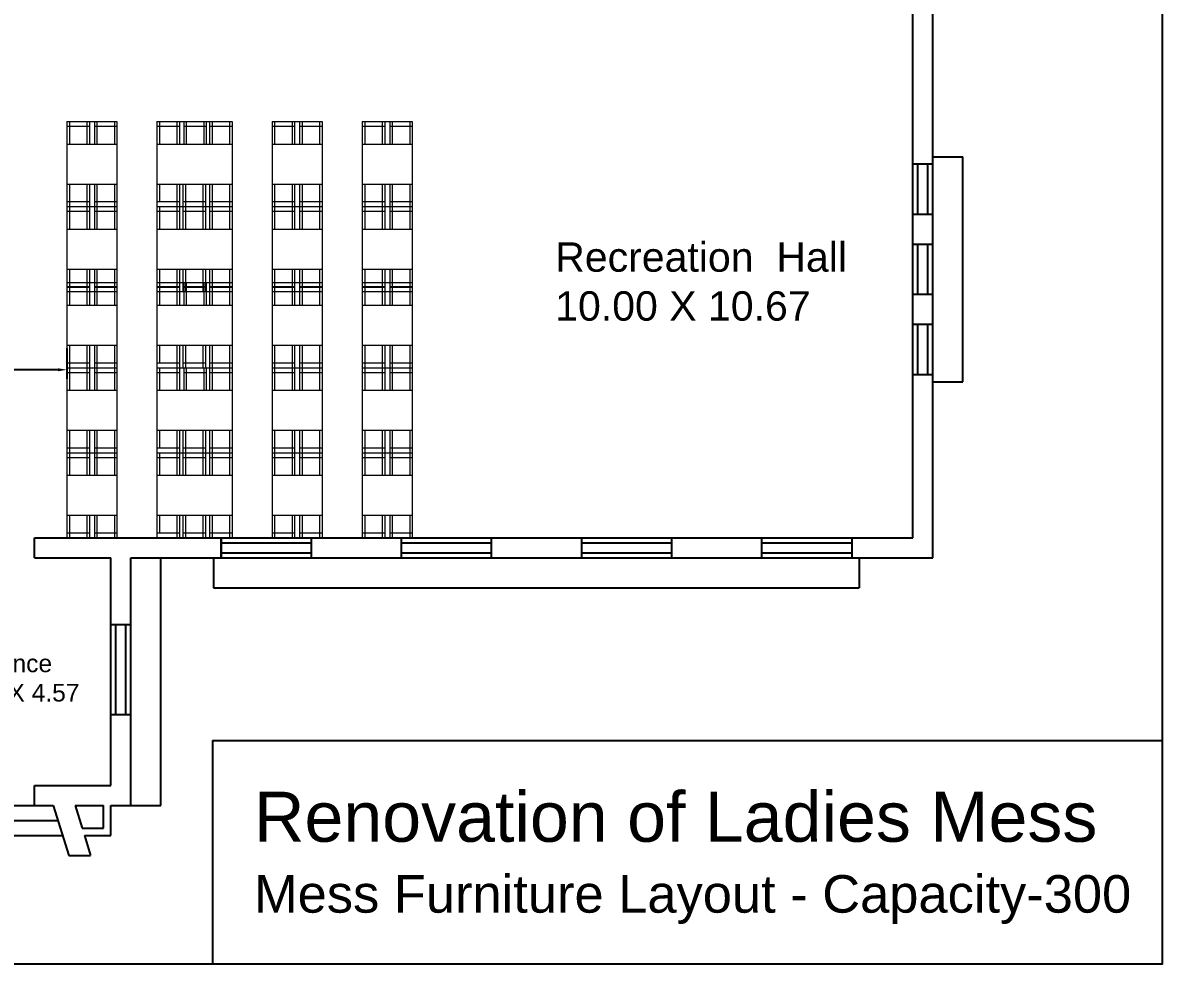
# Model space of a CAD drawing. Header units: inches. Extents: x 101 to 668, y -217 to 99.
# Drawn here: x 328.64 to 351.4, y 18.07 to 36.89 of the extents above; entities that cross this region are included whole.
import ezdxf

# ---------------------------------------------------------------- set-up
doc = ezdxf.new("R2010")
doc.units = ezdxf.units.IN
doc.header["$MEASUREMENT"] = 0
doc.layers.add('FUR', color=1, linetype='Continuous', lineweight=15)
doc.styles.get("Standard").update_dxf_attribs({"font": 'arial.ttf'})
doc.dimstyles.get("Standard").update_dxf_attribs({"dimtxt": 0.18, "dimasz": 0.18, "dimexe": 0.18, "dimexo": 0.0625, "dimgap": 0.09, "dimtad": 0, "dimtih": 1, "dimtoh": 1, "dimdec": 4, "dimzin": 0, "dimdsep": 46, "dimtxsty": 'Standard', "dimcen": 0.09, "dimadec": 0, "dimazin": 0, "dimtfac": 1, "dimtdec": 4, "dimtofl": 0, "dimtmove": 0, "dimatfit": 3, "dimfxl": 1, "dimtolj": 1, "dimtzin": 0, "dimarcsym": 0})

# ---------------------------------------------------------------- blocks, each defined once
blk = doc.blocks.new('*D120')
at = {"color": 0, "lineweight": -2}
for p, q in [((326.73, 30.38), (326.73, 29.771)), ((329.52, 30.38), (329.52, 29.771)), ((326.91, 29.951), (327.799, 29.951)), ((329.34, 29.951), (328.45, 29.951))]:
    blk.add_line(p, q, dxfattribs=at)
at = {"color": 0}
for points in [[(326.91, 29.981), (326.91, 29.921), (326.73, 29.951)], [(329.34, 29.981), (329.34, 29.921), (329.52, 29.951)]]:
    blk.add_solid(points, dxfattribs=at)
at = {"layer": 'Defpoints', "color": 0}
for p in [(326.73, 30.443), (329.52, 30.443), (329.52, 29.951)]:
    blk.add_point(p, dxfattribs=at)
at = {"color": 0, "insert": (328.125, 29.951), "char_height": 0.18, "attachment_point": 5}
blk.add_mtext('\\A1;2.79', dxfattribs=at)

msp = doc.modelspace()

# ---------------------------------------------------------------- linework, layer by layer
for p, q in [((346.81974, 26.19289), (346.81974, 41.21289)), ((346.41974, 26.59289), (346.41974, 37.26289)), ((346.81974, 34.2099), (347.41974, 34.2099)), ((347.41974, 29.7099), (347.41974, 34.2099)), ((346.81974, 34.0599), (346.41974, 34.0599)), ((346.51974, 33.0599), (346.51974, 34.0599)), ((346.71974, 33.0599), (346.71974, 34.0599)), ((346.41974, 33.0599), (346.81974, 33.0599)), ((346.41974, 32.4599), (346.81974, 32.4599)), ((346.51974, 31.4599), (346.51974, 32.4599)), ((346.71974, 31.4599), (346.71974, 32.4599)), ((346.41974, 31.4599), (346.81974, 31.4599)), ((346.41974, 30.8599), (346.81974, 30.8599)), ((346.51974, 29.8599), (346.51974, 30.8599)), ((346.71974, 29.8599), (346.71974, 30.8599)), ((346.41974, 29.8599), (346.81974, 29.8599)), ((346.81974, 29.7099), (347.41974, 29.7099)), ((328.87474, 26.59289), (346.41974, 26.59289)), ((328.87474, 26.19289), (328.87474, 26.59289)), ((332.59974, 26.19289), (332.59974, 26.59289)), ((332.59974, 26.59289), (332.59974, 26.19289)), ((332.59974, 26.49289), (334.39974, 26.49289)), ((334.39974, 26.59289), (334.39974, 26.19289)), ((336.19974, 26.59289), (336.19974, 26.19289)), ((336.19974, 26.59289), (336.19974, 26.19289)), ((336.19974, 26.49289), (337.99974, 26.49289)), ((337.99974, 26.59289), (337.99974, 26.19289)), ((339.79974, 26.59289), (339.79974, 26.19289)), ((339.79974, 26.59289), (339.79974, 26.19289)), ((339.79974, 26.49289), (341.59974, 26.49289)), ((341.59974, 26.59289), (341.59974, 26.19289)), ((343.39974, 26.59289), (343.39974, 26.19289)), ((343.39974, 26.59289), (343.39974, 26.19289)), ((343.39974, 26.49289), (345.19974, 26.49289)), ((345.19974, 26.59289), (345.19974, 26.19289)), ((328.87474, 26.19289), (330.39974, 26.19289)), ((330.39974, 21.64289), (330.39974, 26.19289)), ((330.79974, 26.19289), (346.81974, 26.19289)), ((330.79974, 21.24289), (330.79974, 26.19289)), ((331.39974, 21.24289), (331.39974, 26.19289)), ((332.44974, 26.19289), (332.44974, 25.59289)), ((332.59974, 26.29289), (334.39974, 26.29289)), ((336.19974, 26.29289), (337.99974, 26.29289)), ((339.79974, 26.29289), (341.59974, 26.29289)), ((343.39974, 26.29289), (345.19974, 26.29289)), ((345.34974, 26.19289), (345.34974, 25.59289)), ((332.44974, 25.59289), (345.34974, 25.59289)), ((330.39974, 24.86066), (330.79974, 24.86066)), ((330.49974, 23.06066), (330.49974, 24.86066)), ((330.69974, 23.06066), (330.69974, 24.86066)), ((330.39974, 23.06066), (330.79974, 23.06066)), ((332.43259, 22.53857), (351.40353, 22.53857)), ((332.43259, 22.53857), (332.43259, 18.07046)), ((328.87474, 21.64289), (330.39974, 21.64289)), ((328.87474, 21.24289), (328.87474, 21.64289)), ((327.00045, 21.24289), (328.87474, 21.24289)), ((328.87474, 21.24289), (329.24902, 21.24289)), ((329.24902, 21.24289), (329.55974, 20.24289)), ((329.68402, 21.24289), (330.24974, 21.24289)), ((329.68402, 21.24289), (330.24974, 21.24289)), ((329.68402, 21.24289), (329.82384, 20.79289)), ((330.24974, 20.79289), (330.24974, 21.24289)), ((330.39974, 21.24289), (331.39974, 21.24289)), ((330.39974, 20.64289), (330.39974, 21.24289)), ((326.90724, 20.94289), (329.34224, 20.94289)), ((329.82384, 20.79289), (330.24974, 20.79289)), ((326.81402, 20.64289), (329.43545, 20.64289)), ((329.87045, 20.64289), (330.39974, 20.64289)), ((329.87045, 20.64289), (329.99474, 20.24289)), ((329.55974, 20.24289), (329.99474, 20.24289))]:
    msp.add_line(p, q)
msp.add_lwpolyline([(303.899, 55.74374), (351.40353, 55.74374), (351.40353, 18.07046), (303.899, 18.07046)], close=True)
at = {"layer": 'FUR', "lineweight": 20}
for p, q in [((329.51974, 34.91289), (329.51974, 33.21289)), ((329.51974, 34.91289), (329.96974, 34.91289)), ((329.51974, 34.91289), (330.51974, 34.91289)), ((329.51974, 34.91289), (329.51974, 33.21289)), ((329.51974, 34.91289), (329.96974, 34.91289)), ((329.51974, 34.91289), (330.51974, 34.91289)), ((329.56974, 34.91289), (329.56974, 34.46289)), ((329.56974, 34.91289), (329.56974, 34.46289)), ((329.91974, 34.91289), (329.91974, 34.46289)), ((329.91974, 34.91289), (329.91974, 34.46289)), ((329.96974, 34.91289), (329.96974, 34.46289)), ((329.96974, 34.91289), (329.96974, 34.46289)), ((330.06974, 34.91289), (330.51974, 34.91289)), ((330.06974, 34.91289), (330.06974, 34.46289)), ((330.06974, 34.91289), (330.51974, 34.91289)), ((330.06974, 34.91289), (330.06974, 34.46289)), ((330.11974, 34.91289), (330.11974, 34.46289)), ((330.11974, 34.91289), (330.11974, 34.46289)), ((330.46974, 34.91289), (330.46974, 34.46289)), ((330.46974, 34.91289), (330.46974, 34.46289)), ((330.51974, 34.91289), (330.51974, 34.46289)), ((330.51974, 34.91289), (330.51974, 33.66289)), ((330.51974, 34.91289), (330.51974, 34.46289)), ((330.51974, 34.91289), (330.51974, 33.66289)), ((331.31974, 34.91289), (331.31974, 33.66289)), ((331.31974, 34.91289), (331.31974, 34.46289)), ((331.31974, 34.91289), (331.76974, 34.91289)), ((331.31974, 34.91289), (332.81974, 34.91289)), ((331.36974, 34.91289), (331.36974, 34.46289)), ((331.71974, 34.91289), (331.71974, 34.46289)), ((331.76974, 34.91289), (331.76974, 34.46289)), ((331.85439, 34.91289), (331.85439, 34.46289)), ((331.90439, 34.91289), (331.90439, 34.46289)), ((331.96974, 34.91289), (332.41974, 34.91289)), ((332.25439, 34.91289), (332.25439, 34.46289)), ((332.30439, 34.91289), (332.30439, 34.46289)), ((332.36974, 34.91289), (332.36974, 34.46289)), ((332.41974, 34.91289), (332.41974, 34.46289)), ((332.76974, 34.91289), (332.76974, 34.46289)), ((332.81974, 34.91289), (332.81974, 33.21289)), ((332.81974, 34.91289), (332.81974, 34.46289)), ((333.61974, 34.91289), (333.61974, 33.21289)), ((333.61974, 34.91289), (334.06974, 34.91289)), ((333.61974, 34.91289), (334.61974, 34.91289)), ((333.61974, 34.91289), (333.61974, 33.21289)), ((333.61974, 34.91289), (334.06974, 34.91289)), ((333.61974, 34.91289), (334.61974, 34.91289)), ((333.66974, 34.91289), (333.66974, 34.46289)), ((333.66974, 34.91289), (333.66974, 34.46289)), ((334.01974, 34.91289), (334.01974, 34.46289)), ((334.01974, 34.91289), (334.01974, 34.46289)), ((334.06974, 34.91289), (334.06974, 34.46289)), ((334.06974, 34.91289), (334.06974, 34.46289)), ((334.16974, 34.91289), (334.61974, 34.91289)), ((334.16974, 34.91289), (334.16974, 34.46289)), ((334.16974, 34.91289), (334.61974, 34.91289)), ((334.16974, 34.91289), (334.16974, 34.46289)), ((334.21974, 34.91289), (334.21974, 34.46289)), ((334.21974, 34.91289), (334.21974, 34.46289)), ((334.56974, 34.91289), (334.56974, 34.46289)), ((334.56974, 34.91289), (334.56974, 34.46289)), ((334.61974, 34.91289), (334.61974, 34.46289)), ((334.61974, 34.91289), (334.61974, 33.66289)), ((334.61974, 34.91289), (334.61974, 34.46289)), ((334.61974, 34.91289), (334.61974, 33.66289)), ((335.41974, 34.91289), (335.41974, 33.21289)), ((335.41974, 34.91289), (335.86974, 34.91289)), ((335.41974, 34.91289), (336.41974, 34.91289)), ((335.41974, 34.91289), (335.41974, 33.21289)), ((335.41974, 34.91289), (335.86974, 34.91289)), ((335.41974, 34.91289), (336.41974, 34.91289)), ((335.46974, 34.91289), (335.46974, 34.46289)), ((335.46974, 34.91289), (335.46974, 34.46289)), ((335.81974, 34.91289), (335.81974, 34.46289)), ((335.81974, 34.91289), (335.81974, 34.46289)), ((335.86974, 34.91289), (335.86974, 34.46289)), ((335.86974, 34.91289), (335.86974, 34.46289)), ((335.96974, 34.91289), (336.41974, 34.91289)), ((335.96974, 34.91289), (335.96974, 34.46289)), ((335.96974, 34.91289), (336.41974, 34.91289)), ((335.96974, 34.91289), (335.96974, 34.46289)), ((336.01974, 34.91289), (336.01974, 34.46289)), ((336.01974, 34.91289), (336.01974, 34.46289)), ((336.36974, 34.91289), (336.36974, 34.46289)), ((336.36974, 34.91289), (336.36974, 34.46289)), ((336.41974, 34.91289), (336.41974, 34.46289)), ((336.41974, 34.91289), (336.41974, 33.66289)), ((336.41974, 34.91289), (336.41974, 34.46289)), ((336.41974, 34.91289), (336.41974, 33.66289)), ((346.41974, 34.91289), (346.41974, 34.46289)), ((346.41974, 34.91289), (346.41974, 33.66289)), ((346.41974, 34.91289), (346.41974, 34.46289)), ((346.41974, 34.91289), (346.41974, 33.66289)), ((329.96974, 34.81289), (329.51974, 34.81289)), ((329.96974, 34.81289), (329.51974, 34.81289)), ((330.51974, 34.81289), (330.06974, 34.81289)), ((330.51974, 34.81289), (330.06974, 34.81289)), ((330.06974, 34.66289), (330.06974, 34.46289)), ((330.06974, 34.66289), (330.06974, 34.46289)), ((331.76974, 34.81289), (331.31974, 34.81289)), ((331.31974, 34.66289), (331.31974, 34.46289)), ((332.30439, 34.81289), (331.85439, 34.81289)), ((331.85439, 34.66289), (331.85439, 34.46289)), ((332.81974, 34.81289), (332.36974, 34.81289)), ((334.06974, 34.81289), (333.61974, 34.81289)), ((334.06974, 34.81289), (333.61974, 34.81289)), ((334.61974, 34.81289), (334.16974, 34.81289)), ((334.61974, 34.81289), (334.16974, 34.81289)), ((334.16974, 34.66289), (334.16974, 34.46289)), ((334.16974, 34.66289), (334.16974, 34.46289)), ((335.86974, 34.81289), (335.41974, 34.81289)), ((335.86974, 34.81289), (335.41974, 34.81289)), ((336.41974, 34.81289), (335.96974, 34.81289)), ((336.41974, 34.81289), (335.96974, 34.81289)), ((335.96974, 34.66289), (335.96974, 34.46289)), ((335.96974, 34.66289), (335.96974, 34.46289)), ((329.51974, 34.46289), (330.06974, 34.46289)), ((329.51974, 34.46289), (330.06974, 34.46289)), ((330.06974, 34.46289), (330.51974, 34.46289)), ((330.06974, 34.46289), (330.51974, 34.46289)), ((331.31974, 34.46289), (331.85439, 34.46289)), ((331.31974, 34.46289), (331.31974, 33.66289)), ((331.85439, 34.46289), (332.36974, 34.46289)), ((332.36974, 34.46289), (332.81974, 34.46289)), ((333.61974, 34.46289), (334.16974, 34.46289)), ((333.61974, 34.46289), (334.16974, 34.46289)), ((334.16974, 34.46289), (334.61974, 34.46289)), ((334.16974, 34.46289), (334.61974, 34.46289)), ((335.41974, 34.46289), (335.96974, 34.46289)), ((335.41974, 34.46289), (335.96974, 34.46289)), ((335.96974, 34.46289), (336.41974, 34.46289)), ((335.96974, 34.46289), (336.41974, 34.46289)), ((329.51974, 33.66289), (330.06974, 33.66289)), ((329.51974, 33.66289), (330.06974, 33.66289)), ((329.56974, 33.66289), (329.56974, 33.21289)), ((329.56974, 33.66289), (329.56974, 33.21289)), ((329.91974, 33.66289), (329.91974, 33.21289)), ((329.91974, 33.66289), (329.91974, 33.21289)), ((329.96974, 33.66289), (329.96974, 33.21289)), ((329.96974, 33.66289), (329.96974, 33.21289)), ((330.06974, 33.66289), (330.51974, 33.66289)), ((330.06974, 33.66289), (330.06974, 33.21289)), ((330.06974, 33.66289), (330.51974, 33.66289)), ((330.06974, 33.66289), (330.06974, 33.21289)), ((330.11974, 33.66289), (330.11974, 33.21289)), ((330.11974, 33.66289), (330.11974, 33.21289)), ((330.46974, 33.66289), (330.46974, 33.21289)), ((330.46974, 33.66289), (330.46974, 33.21289)), ((330.51974, 33.66289), (330.51974, 33.21289)), ((330.51974, 33.66289), (330.51974, 33.21289)), ((330.51974, 33.66289), (330.51974, 33.21289)), ((330.51974, 33.66289), (330.51974, 33.21289)), ((331.31974, 33.66289), (331.31974, 33.21289)), ((331.31974, 33.66289), (331.83895, 33.66289)), ((331.31974, 33.66289), (331.31974, 33.21289)), ((331.36974, 33.66289), (331.36974, 33.31289)), ((331.71974, 33.66289), (331.71974, 33.21289)), ((331.76974, 33.66289), (331.76974, 33.21289)), ((331.83895, 33.66289), (332.36974, 33.66289)), ((331.83895, 33.66289), (331.83895, 33.21289)), ((331.88895, 33.66289), (331.88895, 33.21289)), ((332.23895, 33.66289), (332.23895, 33.21289)), ((332.28895, 33.66289), (332.28895, 33.21289)), ((332.36974, 33.66289), (332.81974, 33.66289)), ((332.36974, 33.66289), (332.36974, 33.21289)), ((332.41974, 33.66289), (332.41974, 33.21289)), ((332.76974, 33.66289), (332.76974, 33.21289)), ((332.81974, 33.66289), (332.81974, 33.21289)), ((333.61974, 33.66289), (334.16974, 33.66289)), ((333.61974, 33.66289), (334.16974, 33.66289)), ((333.66974, 33.66289), (333.66974, 33.21289)), ((333.66974, 33.66289), (333.66974, 33.21289)), ((334.01974, 33.66289), (334.01974, 33.21289)), ((334.01974, 33.66289), (334.01974, 33.21289)), ((334.06974, 33.66289), (334.06974, 33.21289)), ((334.06974, 33.66289), (334.06974, 33.21289)), ((334.16974, 33.66289), (334.61974, 33.66289)), ((334.16974, 33.66289), (334.16974, 33.21289)), ((334.16974, 33.66289), (334.61974, 33.66289)), ((334.16974, 33.66289), (334.16974, 33.21289)), ((334.21974, 33.66289), (334.21974, 33.21289)), ((334.21974, 33.66289), (334.21974, 33.21289)), ((334.56974, 33.66289), (334.56974, 33.21289)), ((334.56974, 33.66289), (334.56974, 33.21289)), ((334.61974, 33.66289), (334.61974, 33.21289)), ((334.61974, 33.66289), (334.61974, 33.21289)), ((334.61974, 33.66289), (334.61974, 33.21289)), ((334.61974, 33.66289), (334.61974, 33.21289)), ((335.41974, 33.66289), (335.96974, 33.66289)), ((335.41974, 33.66289), (335.96974, 33.66289)), ((335.46974, 33.66289), (335.46974, 33.21289)), ((335.46974, 33.66289), (335.46974, 33.21289)), ((335.81974, 33.66289), (335.81974, 33.21289)), ((335.81974, 33.66289), (335.81974, 33.21289)), ((335.86974, 33.66289), (335.86974, 33.21289)), ((335.86974, 33.66289), (335.86974, 33.21289)), ((335.96974, 33.66289), (336.41974, 33.66289)), ((335.96974, 33.66289), (335.96974, 33.21289)), ((335.96974, 33.66289), (336.41974, 33.66289)), ((335.96974, 33.66289), (335.96974, 33.21289)), ((336.01974, 33.66289), (336.01974, 33.21289)), ((336.01974, 33.66289), (336.01974, 33.21289)), ((336.36974, 33.66289), (336.36974, 33.21289)), ((336.36974, 33.66289), (336.36974, 33.21289)), ((336.41974, 33.66289), (336.41974, 33.21289)), ((336.41974, 33.66289), (336.41974, 33.21289)), ((336.41974, 33.66289), (336.41974, 33.21289)), ((336.41974, 33.66289), (336.41974, 33.21289)), ((346.41974, 33.66289), (346.41974, 33.21289)), ((346.41974, 33.66289), (346.41974, 33.21289)), ((346.41974, 33.66289), (346.41974, 33.21289)), ((346.41974, 33.66289), (346.41974, 33.21289)), ((329.51974, 33.31289), (329.96974, 33.31289)), ((329.51974, 33.31289), (329.96974, 33.31289)), ((330.06974, 33.31289), (330.51974, 33.31289)), ((330.06974, 33.31289), (330.51974, 33.31289)), ((331.31974, 33.31289), (331.76974, 33.31289)), ((331.83895, 33.31289), (332.28895, 33.31289)), ((332.36974, 33.31289), (332.81974, 33.31289)), ((333.61974, 33.31289), (334.06974, 33.31289)), ((333.61974, 33.31289), (334.06974, 33.31289)), ((334.16974, 33.31289), (334.61974, 33.31289)), ((334.16974, 33.31289), (334.61974, 33.31289)), ((335.41974, 33.31289), (335.86974, 33.31289)), ((335.41974, 33.31289), (335.86974, 33.31289)), ((335.96974, 33.31289), (336.41974, 33.31289)), ((335.96974, 33.31289), (336.41974, 33.31289)), ((329.51974, 33.21289), (329.96974, 33.21289)), ((329.51974, 33.21289), (330.51974, 33.21289)), ((329.51974, 33.21289), (329.96974, 33.21289)), ((329.51974, 33.21289), (330.51974, 33.21289)), ((329.51974, 33.21289), (329.51974, 31.51289)), ((329.51974, 33.21289), (329.51974, 31.51289)), ((329.51974, 33.21289), (329.96974, 33.21289)), ((329.51974, 33.21289), (330.51974, 33.21289)), ((329.96974, 33.11289), (329.51974, 33.11289)), ((329.56974, 33.21289), (329.56974, 32.76289)), ((329.91974, 33.21289), (329.91974, 32.76289)), ((329.96974, 33.21289), (329.96974, 32.76289)), ((330.06974, 33.21289), (330.51974, 33.21289)), ((330.06974, 33.21289), (330.06974, 32.76289)), ((330.51974, 33.11289), (330.06974, 33.11289)), ((330.11974, 33.21289), (330.11974, 32.76289)), ((330.16974, 33.21289), (330.51974, 33.21289)), ((330.16974, 33.21289), (330.51974, 33.21289)), ((330.46974, 33.21289), (330.46974, 32.76289)), ((330.51974, 33.21289), (330.51974, 32.76289)), ((330.51974, 33.21289), (330.51974, 31.96289)), ((331.31974, 33.21289), (331.76974, 33.21289)), ((331.31974, 33.21289), (332.81974, 33.21289)), ((331.31974, 33.21289), (331.31974, 31.96289)), ((331.31974, 33.21289), (331.31974, 32.76289)), ((331.76974, 33.11289), (331.31974, 33.11289)), ((331.36974, 33.21289), (331.36974, 32.76289)), ((331.71974, 33.21289), (331.71974, 32.76289)), ((331.76974, 33.21289), (331.76974, 32.76289)), ((331.83895, 33.21289), (331.83895, 32.76289)), ((332.28895, 33.11289), (331.83895, 33.11289)), ((331.88895, 33.21289), (331.88895, 32.76289)), ((331.96974, 33.21289), (332.41974, 33.21289)), ((332.23895, 33.21289), (332.23895, 32.76289)), ((332.28895, 33.21289), (332.28895, 32.76289)), ((332.36974, 33.21289), (332.36974, 32.76289)), ((332.81974, 33.11289), (332.36974, 33.11289)), ((332.41974, 33.21289), (332.41974, 32.76289)), ((332.76974, 33.21289), (332.76974, 32.76289)), ((332.81974, 33.21289), (332.81974, 31.51289)), ((332.81974, 33.21289), (332.81974, 32.76289)), ((333.61974, 33.21289), (334.06974, 33.21289)), ((333.61974, 33.21289), (334.61974, 33.21289)), ((333.61974, 33.21289), (334.06974, 33.21289)), ((333.61974, 33.21289), (334.61974, 33.21289)), ((333.61974, 33.21289), (333.61974, 31.51289)), ((333.61974, 33.21289), (333.61974, 31.51289)), ((333.61974, 33.21289), (334.06974, 33.21289)), ((333.61974, 33.21289), (334.61974, 33.21289)), ((334.06974, 33.11289), (333.61974, 33.11289)), ((333.66974, 33.21289), (333.66974, 32.76289)), ((334.01974, 33.21289), (334.01974, 32.76289)), ((334.06974, 33.21289), (334.06974, 32.76289)), ((334.16974, 33.21289), (334.61974, 33.21289)), ((334.16974, 33.21289), (334.16974, 32.76289)), ((334.61974, 33.11289), (334.16974, 33.11289)), ((334.21974, 33.21289), (334.21974, 32.76289)), ((334.26974, 33.21289), (334.61974, 33.21289)), ((334.26974, 33.21289), (334.61974, 33.21289)), ((334.56974, 33.21289), (334.56974, 32.76289)), ((334.61974, 33.21289), (334.61974, 32.76289)), ((334.61974, 33.21289), (334.61974, 31.96289)), ((335.41974, 33.21289), (335.86974, 33.21289)), ((335.41974, 33.21289), (336.41974, 33.21289)), ((335.41974, 33.21289), (335.86974, 33.21289)), ((335.41974, 33.21289), (336.41974, 33.21289)), ((335.41974, 33.21289), (335.41974, 31.51289)), ((335.41974, 33.21289), (335.41974, 31.51289)), ((335.41974, 33.21289), (335.86974, 33.21289)), ((335.41974, 33.21289), (336.41974, 33.21289)), ((335.86974, 33.11289), (335.41974, 33.11289)), ((335.46974, 33.21289), (335.46974, 32.76289)), ((335.81974, 33.21289), (335.81974, 32.76289)), ((335.86974, 33.21289), (335.86974, 32.76289)), ((335.96974, 33.21289), (336.41974, 33.21289)), ((335.96974, 33.21289), (335.96974, 32.76289)), ((336.41974, 33.11289), (335.96974, 33.11289)), ((336.01974, 33.21289), (336.01974, 32.76289)), ((336.06974, 33.21289), (336.41974, 33.21289)), ((336.06974, 33.21289), (336.41974, 33.21289)), ((336.36974, 33.21289), (336.36974, 32.76289)), ((336.41974, 33.21289), (336.41974, 32.76289)), ((336.41974, 33.21289), (336.41974, 31.96289)), ((346.41974, 33.21289), (346.41974, 32.76289)), ((346.41974, 33.21289), (346.41974, 31.96289)), ((330.06974, 32.96289), (330.06974, 32.76289)), ((331.31974, 32.96289), (331.31974, 32.76289)), ((334.16974, 32.96289), (334.16974, 32.76289)), ((335.96974, 32.96289), (335.96974, 32.76289)), ((329.51974, 32.76289), (330.06974, 32.76289)), ((330.06974, 32.76289), (330.51974, 32.76289)), ((331.31974, 32.76289), (331.85439, 32.76289)), ((331.31974, 32.76289), (331.31974, 31.96289)), ((331.85439, 32.76289), (332.36974, 32.76289)), ((332.36974, 32.76289), (332.81974, 32.76289)), ((333.61974, 32.76289), (334.16974, 32.76289)), ((334.16974, 32.76289), (334.61974, 32.76289)), ((335.41974, 32.76289), (335.96974, 32.76289)), ((335.96974, 32.76289), (336.41974, 32.76289)), ((329.51974, 31.96289), (330.06974, 31.96289)), ((329.56974, 31.96289), (329.56974, 31.51289)), ((329.91974, 31.96289), (329.91974, 31.51289)), ((329.96974, 31.96289), (329.96974, 31.51289)), ((330.06974, 31.96289), (330.51974, 31.96289)), ((330.06974, 31.96289), (330.06974, 31.51289)), ((330.11974, 31.96289), (330.11974, 31.51289)), ((330.46974, 31.96289), (330.46974, 31.51289)), ((330.51974, 31.96289), (330.51974, 31.51289)), ((330.51974, 31.96289), (330.51974, 31.51289)), ((331.31974, 31.96289), (331.83895, 31.96289)), ((331.31974, 31.96289), (331.31974, 31.51289)), ((331.36974, 31.96289), (331.36974, 31.61289)), ((331.71974, 31.96289), (331.71974, 31.51289)), ((331.76974, 31.96289), (331.76974, 31.51289)), ((331.83895, 31.96289), (332.36974, 31.96289)), ((331.83895, 31.96289), (331.83895, 31.51289)), ((331.88895, 31.96289), (331.88895, 31.51289)), ((332.23895, 31.96289), (332.23895, 31.51289)), ((332.28895, 31.96289), (332.28895, 31.51289)), ((332.36974, 31.96289), (332.81974, 31.96289)), ((332.36974, 31.96289), (332.36974, 31.51289)), ((332.41974, 31.96289), (332.41974, 31.51289)), ((332.76974, 31.96289), (332.76974, 31.51289)), ((332.81974, 31.96289), (332.81974, 31.51289)), ((333.61974, 31.96289), (334.16974, 31.96289)), ((333.66974, 31.96289), (333.66974, 31.51289)), ((334.01974, 31.96289), (334.01974, 31.51289)), ((334.06974, 31.96289), (334.06974, 31.51289)), ((334.16974, 31.96289), (334.61974, 31.96289)), ((334.16974, 31.96289), (334.16974, 31.51289)), ((334.21974, 31.96289), (334.21974, 31.51289)), ((334.56974, 31.96289), (334.56974, 31.51289)), ((334.61974, 31.96289), (334.61974, 31.51289)), ((334.61974, 31.96289), (334.61974, 31.51289)), ((335.41974, 31.96289), (335.96974, 31.96289)), ((335.46974, 31.96289), (335.46974, 31.51289)), ((335.81974, 31.96289), (335.81974, 31.51289)), ((335.86974, 31.96289), (335.86974, 31.51289)), ((335.96974, 31.96289), (336.41974, 31.96289)), ((335.96974, 31.96289), (335.96974, 31.51289)), ((336.01974, 31.96289), (336.01974, 31.51289)), ((336.36974, 31.96289), (336.36974, 31.51289)), ((336.41974, 31.96289), (336.41974, 31.51289)), ((336.41974, 31.96289), (336.41974, 31.51289)), ((346.41974, 31.96289), (346.41974, 31.51289)), ((346.41974, 31.96289), (346.41974, 31.51289)), ((329.51974, 31.69289), (329.51974, 29.99289)), ((329.51974, 31.69289), (329.96974, 31.69289)), ((329.51974, 31.69289), (330.51974, 31.69289)), ((329.51974, 31.69289), (329.51974, 29.99289)), ((329.51974, 31.69289), (329.96974, 31.69289)), ((329.51974, 31.69289), (330.51974, 31.69289)), ((329.56974, 31.69289), (329.56974, 31.24289)), ((329.56974, 31.69289), (329.56974, 31.24289)), ((329.91974, 31.69289), (329.91974, 31.24289)), ((329.91974, 31.69289), (329.91974, 31.24289)), ((329.96974, 31.69289), (329.96974, 31.24289)), ((329.96974, 31.69289), (329.96974, 31.24289)), ((330.06974, 31.69289), (330.51974, 31.69289)), ((330.06974, 31.69289), (330.06974, 31.24289)), ((330.06974, 31.69289), (330.51974, 31.69289)), ((330.06974, 31.69289), (330.06974, 31.24289)), ((330.11974, 31.69289), (330.11974, 31.24289)), ((330.11974, 31.69289), (330.11974, 31.24289)), ((330.46974, 31.69289), (330.46974, 31.24289)), ((330.46974, 31.69289), (330.46974, 31.24289)), ((330.51974, 31.69289), (330.51974, 31.24289)), ((330.51974, 31.69289), (330.51974, 30.44289)), ((330.51974, 31.69289), (330.51974, 31.24289)), ((330.51974, 31.69289), (330.51974, 30.44289)), ((331.31974, 31.69289), (331.31974, 30.44289)), ((331.31974, 31.69289), (331.31974, 31.24289)), ((331.31974, 31.69289), (331.76974, 31.69289)), ((331.31974, 31.69289), (332.81974, 31.69289)), ((331.36974, 31.69289), (331.36974, 31.24289)), ((331.71974, 31.69289), (331.71974, 31.24289)), ((331.76974, 31.69289), (331.76974, 31.24289)), ((331.85439, 31.69289), (331.85439, 31.24289)), ((331.90439, 31.69289), (331.90439, 31.24289)), ((331.96974, 31.69289), (332.41974, 31.69289)), ((332.25439, 31.69289), (332.25439, 31.24289)), ((332.30439, 31.69289), (332.30439, 31.24289)), ((332.36974, 31.69289), (332.36974, 31.24289)), ((332.41974, 31.69289), (332.41974, 31.24289)), ((332.76974, 31.69289), (332.76974, 31.24289)), ((332.81974, 31.69289), (332.81974, 29.99289)), ((332.81974, 31.69289), (332.81974, 31.24289)), ((333.61974, 31.69289), (333.61974, 29.99289)), ((333.61974, 31.69289), (334.06974, 31.69289)), ((333.61974, 31.69289), (334.61974, 31.69289)), ((333.61974, 31.69289), (333.61974, 29.99289)), ((333.61974, 31.69289), (334.06974, 31.69289)), ((333.61974, 31.69289), (334.61974, 31.69289)), ((333.66974, 31.69289), (333.66974, 31.24289)), ((333.66974, 31.69289), (333.66974, 31.24289)), ((334.01974, 31.69289), (334.01974, 31.24289)), ((334.01974, 31.69289), (334.01974, 31.24289)), ((334.06974, 31.69289), (334.06974, 31.24289)), ((334.06974, 31.69289), (334.06974, 31.24289)), ((334.16974, 31.69289), (334.61974, 31.69289)), ((334.16974, 31.69289), (334.16974, 31.24289)), ((334.16974, 31.69289), (334.61974, 31.69289)), ((334.16974, 31.69289), (334.16974, 31.24289)), ((334.21974, 31.69289), (334.21974, 31.24289)), ((334.21974, 31.69289), (334.21974, 31.24289)), ((334.56974, 31.69289), (334.56974, 31.24289)), ((334.56974, 31.69289), (334.56974, 31.24289)), ((334.61974, 31.69289), (334.61974, 31.24289)), ((334.61974, 31.69289), (334.61974, 30.44289)), ((334.61974, 31.69289), (334.61974, 31.24289)), ((334.61974, 31.69289), (334.61974, 30.44289)), ((335.41974, 31.69289), (335.41974, 29.99289)), ((335.41974, 31.69289), (335.86974, 31.69289)), ((335.41974, 31.69289), (336.41974, 31.69289)), ((335.41974, 31.69289), (335.41974, 29.99289)), ((335.41974, 31.69289), (335.86974, 31.69289)), ((335.41974, 31.69289), (336.41974, 31.69289)), ((335.46974, 31.69289), (335.46974, 31.24289)), ((335.46974, 31.69289), (335.46974, 31.24289)), ((335.81974, 31.69289), (335.81974, 31.24289)), ((335.81974, 31.69289), (335.81974, 31.24289)), ((335.86974, 31.69289), (335.86974, 31.24289)), ((335.86974, 31.69289), (335.86974, 31.24289)), ((335.96974, 31.69289), (336.41974, 31.69289)), ((335.96974, 31.69289), (335.96974, 31.24289)), ((335.96974, 31.69289), (336.41974, 31.69289)), ((335.96974, 31.69289), (335.96974, 31.24289)), ((336.01974, 31.69289), (336.01974, 31.24289)), ((336.01974, 31.69289), (336.01974, 31.24289)), ((336.36974, 31.69289), (336.36974, 31.24289)), ((336.36974, 31.69289), (336.36974, 31.24289)), ((336.41974, 31.69289), (336.41974, 31.24289)), ((336.41974, 31.69289), (336.41974, 30.44289)), ((336.41974, 31.69289), (336.41974, 31.24289)), ((336.41974, 31.69289), (336.41974, 30.44289)), ((329.51974, 31.61289), (329.96974, 31.61289)), ((329.96974, 31.59289), (329.51974, 31.59289)), ((329.96974, 31.59289), (329.51974, 31.59289)), ((329.51974, 31.51289), (329.96974, 31.51289)), ((329.51974, 31.51289), (330.51974, 31.51289)), ((330.06974, 31.61289), (330.51974, 31.61289)), ((330.51974, 31.59289), (330.06974, 31.59289)), ((330.51974, 31.59289), (330.06974, 31.59289)), ((330.06974, 31.44289), (330.06974, 31.24289)), ((330.06974, 31.44289), (330.06974, 31.24289)), ((330.16974, 31.51289), (330.51974, 31.51289)), ((331.31974, 31.61289), (331.76974, 31.61289)), ((331.76974, 31.59289), (331.31974, 31.59289)), ((331.31974, 31.51289), (331.76974, 31.51289)), ((331.31974, 31.51289), (332.81974, 31.51289)), ((331.31974, 31.44289), (331.31974, 31.24289)), ((331.83895, 31.61289), (332.28895, 31.61289)), ((332.30439, 31.59289), (331.85439, 31.59289)), ((331.85439, 31.44289), (331.85439, 31.24289)), ((331.96974, 31.51289), (332.41974, 31.51289)), ((332.36974, 31.61289), (332.81974, 31.61289)), ((332.81974, 31.59289), (332.36974, 31.59289)), ((333.61974, 31.61289), (334.06974, 31.61289)), ((334.06974, 31.59289), (333.61974, 31.59289)), ((334.06974, 31.59289), (333.61974, 31.59289)), ((333.61974, 31.51289), (334.06974, 31.51289)), ((333.61974, 31.51289), (334.61974, 31.51289)), ((334.16974, 31.61289), (334.61974, 31.61289)), ((334.61974, 31.59289), (334.16974, 31.59289)), ((334.61974, 31.59289), (334.16974, 31.59289)), ((334.16974, 31.44289), (334.16974, 31.24289)), ((334.16974, 31.44289), (334.16974, 31.24289)), ((334.26974, 31.51289), (334.61974, 31.51289)), ((335.41974, 31.61289), (335.86974, 31.61289)), ((335.86974, 31.59289), (335.41974, 31.59289)), ((335.86974, 31.59289), (335.41974, 31.59289)), ((335.41974, 31.51289), (335.86974, 31.51289)), ((335.41974, 31.51289), (336.41974, 31.51289)), ((335.96974, 31.61289), (336.41974, 31.61289)), ((336.41974, 31.59289), (335.96974, 31.59289)), ((336.41974, 31.59289), (335.96974, 31.59289)), ((335.96974, 31.44289), (335.96974, 31.24289)), ((335.96974, 31.44289), (335.96974, 31.24289)), ((336.06974, 31.51289), (336.41974, 31.51289)), ((329.51974, 31.24289), (330.06974, 31.24289)), ((329.51974, 31.24289), (330.06974, 31.24289)), ((330.06974, 31.24289), (330.51974, 31.24289)), ((330.06974, 31.24289), (330.51974, 31.24289)), ((331.31974, 31.24289), (331.85439, 31.24289)), ((331.31974, 31.24289), (331.31974, 30.44289)), ((331.85439, 31.24289), (332.36974, 31.24289)), ((332.36974, 31.24289), (332.81974, 31.24289)), ((333.61974, 31.24289), (334.16974, 31.24289)), ((333.61974, 31.24289), (334.16974, 31.24289)), ((334.16974, 31.24289), (334.61974, 31.24289)), ((334.16974, 31.24289), (334.61974, 31.24289)), ((335.41974, 31.24289), (335.96974, 31.24289)), ((335.41974, 31.24289), (335.96974, 31.24289)), ((335.96974, 31.24289), (336.41974, 31.24289)), ((335.96974, 31.24289), (336.41974, 31.24289)), ((329.51974, 30.44289), (330.06974, 30.44289)), ((329.51974, 30.44289), (330.06974, 30.44289)), ((329.56974, 30.44289), (329.56974, 29.99289)), ((329.56974, 30.44289), (329.56974, 29.99289)), ((329.91974, 30.44289), (329.91974, 29.99289)), ((329.91974, 30.44289), (329.91974, 29.99289)), ((329.96974, 30.44289), (329.96974, 29.99289)), ((329.96974, 30.44289), (329.96974, 29.99289)), ((330.06974, 30.44289), (330.51974, 30.44289)), ((330.06974, 30.44289), (330.06974, 29.99289)), ((330.06974, 30.44289), (330.51974, 30.44289)), ((330.06974, 30.44289), (330.06974, 29.99289)), ((330.11974, 30.44289), (330.11974, 29.99289)), ((330.11974, 30.44289), (330.11974, 29.99289)), ((330.46974, 30.44289), (330.46974, 29.99289)), ((330.46974, 30.44289), (330.46974, 29.99289)), ((330.51974, 30.44289), (330.51974, 29.99289)), ((330.51974, 30.44289), (330.51974, 29.99289)), ((330.51974, 30.44289), (330.51974, 29.99289)), ((330.51974, 30.44289), (330.51974, 29.99289)), ((331.31974, 30.44289), (331.31974, 29.99289)), ((331.31974, 30.44289), (331.83895, 30.44289)), ((331.31974, 30.44289), (331.31974, 29.99289)), ((331.36974, 30.44289), (331.36974, 30.09289)), ((331.71974, 30.44289), (331.71974, 29.99289)), ((331.76974, 30.44289), (331.76974, 29.99289)), ((331.83895, 30.44289), (332.36974, 30.44289)), ((331.83895, 30.44289), (331.83895, 29.99289)), ((331.88895, 30.44289), (331.88895, 29.99289)), ((332.23895, 30.44289), (332.23895, 29.99289)), ((332.28895, 30.44289), (332.28895, 29.99289)), ((332.36974, 30.44289), (332.81974, 30.44289)), ((332.36974, 30.44289), (332.36974, 29.99289)), ((332.41974, 30.44289), (332.41974, 29.99289)), ((332.76974, 30.44289), (332.76974, 29.99289)), ((332.81974, 30.44289), (332.81974, 29.99289)), ((333.61974, 30.44289), (334.16974, 30.44289)), ((333.61974, 30.44289), (334.16974, 30.44289)), ((333.66974, 30.44289), (333.66974, 29.99289)), ((333.66974, 30.44289), (333.66974, 29.99289)), ((334.01974, 30.44289), (334.01974, 29.99289)), ((334.01974, 30.44289), (334.01974, 29.99289)), ((334.06974, 30.44289), (334.06974, 29.99289)), ((334.06974, 30.44289), (334.06974, 29.99289)), ((334.16974, 30.44289), (334.61974, 30.44289)), ((334.16974, 30.44289), (334.16974, 29.99289)), ((334.16974, 30.44289), (334.61974, 30.44289)), ((334.16974, 30.44289), (334.16974, 29.99289)), ((334.21974, 30.44289), (334.21974, 29.99289)), ((334.21974, 30.44289), (334.21974, 29.99289)), ((334.56974, 30.44289), (334.56974, 29.99289)), ((334.56974, 30.44289), (334.56974, 29.99289)), ((334.61974, 30.44289), (334.61974, 29.99289)), ((334.61974, 30.44289), (334.61974, 29.99289)), ((334.61974, 30.44289), (334.61974, 29.99289)), ((334.61974, 30.44289), (334.61974, 29.99289)), ((335.41974, 30.44289), (335.96974, 30.44289)), ((335.41974, 30.44289), (335.96974, 30.44289)), ((335.46974, 30.44289), (335.46974, 29.99289)), ((335.46974, 30.44289), (335.46974, 29.99289)), ((335.81974, 30.44289), (335.81974, 29.99289)), ((335.81974, 30.44289), (335.81974, 29.99289)), ((335.86974, 30.44289), (335.86974, 29.99289)), ((335.86974, 30.44289), (335.86974, 29.99289)), ((335.96974, 30.44289), (336.41974, 30.44289)), ((335.96974, 30.44289), (335.96974, 29.99289)), ((335.96974, 30.44289), (336.41974, 30.44289)), ((335.96974, 30.44289), (335.96974, 29.99289)), ((336.01974, 30.44289), (336.01974, 29.99289)), ((336.01974, 30.44289), (336.01974, 29.99289)), ((336.36974, 30.44289), (336.36974, 29.99289)), ((336.36974, 30.44289), (336.36974, 29.99289)), ((336.41974, 30.44289), (336.41974, 29.99289)), ((336.41974, 30.44289), (336.41974, 29.99289)), ((336.41974, 30.44289), (336.41974, 29.99289)), ((336.41974, 30.44289), (336.41974, 29.99289)), ((329.51974, 30.09289), (329.96974, 30.09289)), ((329.51974, 30.09289), (329.96974, 30.09289)), ((330.06974, 30.09289), (330.51974, 30.09289)), ((330.06974, 30.09289), (330.51974, 30.09289)), ((331.31974, 30.09289), (331.76974, 30.09289)), ((331.83895, 30.09289), (332.28895, 30.09289)), ((332.36974, 30.09289), (332.81974, 30.09289)), ((333.61974, 30.09289), (334.06974, 30.09289)), ((333.61974, 30.09289), (334.06974, 30.09289)), ((334.16974, 30.09289), (334.61974, 30.09289)), ((334.16974, 30.09289), (334.61974, 30.09289)), ((335.41974, 30.09289), (335.86974, 30.09289)), ((335.41974, 30.09289), (335.86974, 30.09289)), ((335.96974, 30.09289), (336.41974, 30.09289)), ((335.96974, 30.09289), (336.41974, 30.09289)), ((329.51974, 29.99289), (329.51974, 28.29289)), ((329.51974, 29.99289), (329.51974, 28.29289)), ((329.51974, 29.99289), (329.96974, 29.99289)), ((329.51974, 29.99289), (330.51974, 29.99289)), ((329.51974, 29.99289), (329.96974, 29.99289)), ((329.51974, 29.99289), (330.51974, 29.99289)), ((329.51974, 29.99289), (329.96974, 29.99289)), ((329.51974, 29.99289), (330.51974, 29.99289)), ((329.51974, 29.99289), (329.96974, 29.99289)), ((329.51974, 29.99289), (330.51974, 29.99289)), ((329.96974, 29.89289), (329.51974, 29.89289)), ((329.56974, 29.99289), (329.56974, 29.54289)), ((329.91974, 29.99289), (329.91974, 29.54289)), ((329.96974, 29.99289), (329.96974, 29.54289)), ((330.06974, 29.99289), (330.51974, 29.99289)), ((330.06974, 29.99289), (330.06974, 29.54289)), ((330.06974, 29.99289), (330.51974, 29.99289)), ((330.51974, 29.89289), (330.06974, 29.89289)), ((330.11974, 29.99289), (330.11974, 29.54289)), ((330.16974, 29.99289), (330.51974, 29.99289)), ((330.16974, 29.99289), (330.51974, 29.99289)), ((330.46974, 29.99289), (330.46974, 29.54289)), ((330.51974, 29.99289), (330.51974, 29.54289)), ((330.51974, 29.99289), (330.51974, 28.74289)), ((331.31974, 29.99289), (331.31974, 28.74289)), ((331.31974, 29.99289), (331.31974, 29.54289)), ((331.31974, 29.99289), (331.76974, 29.99289)), ((331.31974, 29.99289), (332.81974, 29.99289)), ((331.31974, 29.99289), (331.76974, 29.99289)), ((331.31974, 29.99289), (332.81974, 29.99289)), ((331.76974, 29.89289), (331.31974, 29.89289)), ((331.36974, 29.99289), (331.36974, 29.54289)), ((331.71974, 29.99289), (331.71974, 29.54289)), ((331.76974, 29.99289), (331.76974, 29.54289)), ((331.85439, 29.99289), (331.85439, 29.54289)), ((332.30439, 29.89289), (331.85439, 29.89289)), ((331.90439, 29.99289), (331.90439, 29.54289)), ((331.96974, 29.99289), (332.41974, 29.99289)), ((331.96974, 29.99289), (332.41974, 29.99289)), ((332.25439, 29.99289), (332.25439, 29.54289)), ((332.30439, 29.99289), (332.30439, 29.54289)), ((332.36974, 29.99289), (332.36974, 29.54289)), ((332.81974, 29.89289), (332.36974, 29.89289)), ((332.41974, 29.99289), (332.41974, 29.54289)), ((332.76974, 29.99289), (332.76974, 29.54289)), ((332.81974, 29.99289), (332.81974, 28.29289)), ((332.81974, 29.99289), (332.81974, 29.54289)), ((333.61974, 29.99289), (333.61974, 28.29289)), ((333.61974, 29.99289), (333.61974, 28.29289)), ((333.61974, 29.99289), (334.06974, 29.99289)), ((333.61974, 29.99289), (334.61974, 29.99289)), ((333.61974, 29.99289), (334.06974, 29.99289)), ((333.61974, 29.99289), (334.61974, 29.99289)), ((333.61974, 29.99289), (334.06974, 29.99289)), ((333.61974, 29.99289), (334.61974, 29.99289)), ((333.61974, 29.99289), (334.06974, 29.99289)), ((333.61974, 29.99289), (334.61974, 29.99289)), ((334.06974, 29.89289), (333.61974, 29.89289)), ((333.66974, 29.99289), (333.66974, 29.54289)), ((334.01974, 29.99289), (334.01974, 29.54289)), ((334.06974, 29.99289), (334.06974, 29.54289)), ((334.16974, 29.99289), (334.61974, 29.99289)), ((334.16974, 29.99289), (334.16974, 29.54289)), ((334.16974, 29.99289), (334.61974, 29.99289)), ((334.61974, 29.89289), (334.16974, 29.89289)), ((334.21974, 29.99289), (334.21974, 29.54289)), ((334.26974, 29.99289), (334.61974, 29.99289)), ((334.26974, 29.99289), (334.61974, 29.99289)), ((334.56974, 29.99289), (334.56974, 29.54289)), ((334.61974, 29.99289), (334.61974, 29.54289)), ((334.61974, 29.99289), (334.61974, 28.74289)), ((335.41974, 29.99289), (335.41974, 28.29289)), ((335.41974, 29.99289), (335.41974, 28.29289)), ((335.41974, 29.99289), (335.86974, 29.99289)), ((335.41974, 29.99289), (336.41974, 29.99289)), ((335.41974, 29.99289), (335.86974, 29.99289)), ((335.41974, 29.99289), (336.41974, 29.99289)), ((335.41974, 29.99289), (335.86974, 29.99289)), ((335.41974, 29.99289), (336.41974, 29.99289)), ((335.41974, 29.99289), (335.86974, 29.99289)), ((335.41974, 29.99289), (336.41974, 29.99289)), ((335.86974, 29.89289), (335.41974, 29.89289)), ((335.46974, 29.99289), (335.46974, 29.54289)), ((335.81974, 29.99289), (335.81974, 29.54289)), ((335.86974, 29.99289), (335.86974, 29.54289)), ((335.96974, 29.99289), (336.41974, 29.99289)), ((335.96974, 29.99289), (335.96974, 29.54289)), ((335.96974, 29.99289), (336.41974, 29.99289)), ((336.41974, 29.89289), (335.96974, 29.89289)), ((336.01974, 29.99289), (336.01974, 29.54289)), ((336.06974, 29.99289), (336.41974, 29.99289)), ((336.06974, 29.99289), (336.41974, 29.99289)), ((336.36974, 29.99289), (336.36974, 29.54289)), ((336.41974, 29.99289), (336.41974, 29.54289)), ((336.41974, 29.99289), (336.41974, 28.74289)), ((346.41974, 29.99289), (346.41974, 29.54289)), ((346.41974, 29.99289), (346.41974, 28.74289)), ((330.06974, 29.74289), (330.06974, 29.54289)), ((331.31974, 29.74289), (331.31974, 29.54289)), ((331.85439, 29.74289), (331.85439, 29.54289)), ((334.16974, 29.74289), (334.16974, 29.54289)), ((335.96974, 29.74289), (335.96974, 29.54289)), ((329.51974, 29.54289), (330.06974, 29.54289)), ((330.06974, 29.54289), (330.51974, 29.54289)), ((331.31974, 29.54289), (331.85439, 29.54289)), ((331.31974, 29.54289), (331.31974, 28.74289)), ((331.85439, 29.54289), (332.36974, 29.54289)), ((332.36974, 29.54289), (332.81974, 29.54289)), ((333.61974, 29.54289), (334.16974, 29.54289)), ((334.16974, 29.54289), (334.61974, 29.54289)), ((335.41974, 29.54289), (335.96974, 29.54289)), ((335.96974, 29.54289), (336.41974, 29.54289)), ((329.51974, 28.74289), (330.06974, 28.74289)), ((329.56974, 28.74289), (329.56974, 28.29289)), ((329.91974, 28.74289), (329.91974, 28.29289)), ((329.96974, 28.74289), (329.96974, 28.29289)), ((330.06974, 28.74289), (330.51974, 28.74289)), ((330.06974, 28.74289), (330.06974, 28.29289)), ((330.11974, 28.74289), (330.11974, 28.29289)), ((330.46974, 28.74289), (330.46974, 28.29289)), ((330.51974, 28.74289), (330.51974, 28.29289)), ((330.51974, 28.74289), (330.51974, 28.29289)), ((331.31974, 28.74289), (331.83895, 28.74289)), ((331.31974, 28.74289), (331.31974, 28.29289)), ((331.36974, 28.74289), (331.36974, 28.39289)), ((331.71974, 28.74289), (331.71974, 28.29289)), ((331.76974, 28.74289), (331.76974, 28.29289)), ((331.83895, 28.74289), (332.36974, 28.74289)), ((331.83895, 28.74289), (331.83895, 28.29289)), ((331.88895, 28.74289), (331.88895, 28.29289)), ((332.23895, 28.74289), (332.23895, 28.29289)), ((332.28895, 28.74289), (332.28895, 28.29289)), ((332.36974, 28.74289), (332.81974, 28.74289)), ((332.36974, 28.74289), (332.36974, 28.29289)), ((332.41974, 28.74289), (332.41974, 28.29289)), ((332.76974, 28.74289), (332.76974, 28.29289)), ((332.81974, 28.74289), (332.81974, 28.29289)), ((333.61974, 28.74289), (334.16974, 28.74289)), ((333.66974, 28.74289), (333.66974, 28.29289)), ((334.01974, 28.74289), (334.01974, 28.29289)), ((334.06974, 28.74289), (334.06974, 28.29289)), ((334.16974, 28.74289), (334.61974, 28.74289)), ((334.16974, 28.74289), (334.16974, 28.29289)), ((334.21974, 28.74289), (334.21974, 28.29289)), ((334.56974, 28.74289), (334.56974, 28.29289)), ((334.61974, 28.74289), (334.61974, 28.29289)), ((334.61974, 28.74289), (334.61974, 28.29289)), ((335.41974, 28.74289), (335.96974, 28.74289)), ((335.46974, 28.74289), (335.46974, 28.29289)), ((335.81974, 28.74289), (335.81974, 28.29289)), ((335.86974, 28.74289), (335.86974, 28.29289)), ((335.96974, 28.74289), (336.41974, 28.74289)), ((335.96974, 28.74289), (335.96974, 28.29289)), ((336.01974, 28.74289), (336.01974, 28.29289)), ((336.36974, 28.74289), (336.36974, 28.29289)), ((336.41974, 28.74289), (336.41974, 28.29289)), ((336.41974, 28.74289), (336.41974, 28.29289)), ((346.41974, 28.74289), (346.41974, 28.29289)), ((346.41974, 28.74289), (346.41974, 28.29289)), ((329.51974, 28.39289), (329.96974, 28.39289)), ((329.51974, 28.29289), (329.96974, 28.29289)), ((329.51974, 28.29289), (330.51974, 28.29289)), ((329.51974, 28.29289), (329.51974, 26.59289)), ((329.51974, 28.29289), (329.51974, 26.59289)), ((329.51974, 28.29289), (329.96974, 28.29289)), ((329.51974, 28.29289), (330.51974, 28.29289)), ((329.56974, 28.29289), (329.56974, 27.84289)), ((329.91974, 28.29289), (329.91974, 27.84289)), ((329.96974, 28.29289), (329.96974, 27.84289)), ((330.06974, 28.39289), (330.51974, 28.39289)), ((330.06974, 28.29289), (330.51974, 28.29289)), ((330.06974, 28.29289), (330.06974, 27.84289)), ((330.11974, 28.29289), (330.11974, 27.84289)), ((330.16974, 28.29289), (330.51974, 28.29289)), ((330.46974, 28.29289), (330.46974, 27.84289)), ((330.51974, 28.29289), (330.51974, 27.84289)), ((330.51974, 28.29289), (330.51974, 27.04289)), ((331.31974, 28.39289), (331.76974, 28.39289)), ((331.31974, 28.29289), (331.76974, 28.29289)), ((331.31974, 28.29289), (332.81974, 28.29289)), ((331.31974, 28.29289), (331.31974, 27.04289)), ((331.31974, 28.29289), (331.31974, 27.84289)), ((331.31974, 28.29289), (331.76974, 28.29289)), ((331.31974, 28.29289), (332.81974, 28.29289)), ((331.36974, 28.29289), (331.36974, 27.84289)), ((331.71974, 28.29289), (331.71974, 27.84289)), ((331.76974, 28.29289), (331.76974, 27.84289)), ((331.83895, 28.39289), (332.28895, 28.39289)), ((331.83895, 28.29289), (331.83895, 27.84289)), ((331.88895, 28.29289), (331.88895, 27.84289)), ((331.96974, 28.29289), (332.41974, 28.29289)), ((331.96974, 28.29289), (332.41974, 28.29289)), ((332.23895, 28.29289), (332.23895, 27.84289)), ((332.28895, 28.29289), (332.28895, 27.84289)), ((332.36974, 28.39289), (332.81974, 28.39289)), ((332.36974, 28.29289), (332.36974, 27.84289)), ((332.41974, 28.29289), (332.41974, 27.84289)), ((332.76974, 28.29289), (332.76974, 27.84289)), ((332.81974, 28.29289), (332.81974, 26.59289)), ((332.81974, 28.29289), (332.81974, 27.84289)), ((332.81974, 28.29289), (332.81974, 26.59289)), ((333.61974, 28.39289), (334.06974, 28.39289)), ((333.61974, 28.29289), (334.06974, 28.29289)), ((333.61974, 28.29289), (334.61974, 28.29289)), ((333.61974, 28.29289), (333.61974, 26.59289)), ((333.61974, 28.29289), (333.61974, 26.59289)), ((333.61974, 28.29289), (334.06974, 28.29289)), ((333.61974, 28.29289), (334.61974, 28.29289)), ((333.66974, 28.29289), (333.66974, 27.84289)), ((334.01974, 28.29289), (334.01974, 27.84289)), ((334.06974, 28.29289), (334.06974, 27.84289)), ((334.16974, 28.39289), (334.61974, 28.39289)), ((334.16974, 28.29289), (334.61974, 28.29289)), ((334.16974, 28.29289), (334.16974, 27.84289)), ((334.21974, 28.29289), (334.21974, 27.84289)), ((334.26974, 28.29289), (334.61974, 28.29289)), ((334.56974, 28.29289), (334.56974, 27.84289)), ((334.61974, 28.29289), (334.61974, 26.59289)), ((334.61974, 28.29289), (334.61974, 27.84289)), ((334.61974, 28.29289), (334.61974, 27.04289)), ((335.41974, 28.39289), (335.86974, 28.39289)), ((335.41974, 28.29289), (335.86974, 28.29289)), ((335.41974, 28.29289), (336.41974, 28.29289)), ((335.41974, 28.29289), (335.41974, 26.59289)), ((335.41974, 28.29289), (335.41974, 26.59289)), ((335.41974, 28.29289), (335.86974, 28.29289)), ((335.41974, 28.29289), (336.41974, 28.29289)), ((335.46974, 28.29289), (335.46974, 27.84289)), ((335.81974, 28.29289), (335.81974, 27.84289)), ((335.86974, 28.29289), (335.86974, 27.84289)), ((335.96974, 28.39289), (336.41974, 28.39289)), ((335.96974, 28.29289), (336.41974, 28.29289)), ((335.96974, 28.29289), (335.96974, 27.84289)), ((336.01974, 28.29289), (336.01974, 27.84289)), ((336.06974, 28.29289), (336.41974, 28.29289)), ((336.36974, 28.29289), (336.36974, 27.84289)), ((336.41974, 28.29289), (336.41974, 27.84289)), ((336.41974, 28.29289), (336.41974, 27.04289)), ((346.41974, 28.29289), (346.41974, 27.84289)), ((346.41974, 28.29289), (346.41974, 27.04289)), ((329.96974, 28.19289), (329.51974, 28.19289)), ((330.51974, 28.19289), (330.06974, 28.19289)), ((330.06974, 28.04289), (330.06974, 27.84289)), ((331.76974, 28.19289), (331.31974, 28.19289)), ((331.31974, 28.04289), (331.31974, 27.84289)), ((332.28895, 28.19289), (331.83895, 28.19289)), ((332.81974, 28.19289), (332.36974, 28.19289)), ((334.06974, 28.19289), (333.61974, 28.19289)), ((334.61974, 28.19289), (334.16974, 28.19289)), ((334.16974, 28.04289), (334.16974, 27.84289)), ((335.86974, 28.19289), (335.41974, 28.19289)), ((336.41974, 28.19289), (335.96974, 28.19289)), ((335.96974, 28.04289), (335.96974, 27.84289)), ((329.51974, 27.84289), (330.06974, 27.84289)), ((330.06974, 27.84289), (330.51974, 27.84289)), ((331.31974, 27.84289), (331.85439, 27.84289)), ((331.31974, 27.84289), (331.31974, 27.04289)), ((331.85439, 27.84289), (332.36974, 27.84289)), ((332.36974, 27.84289), (332.81974, 27.84289)), ((333.61974, 27.84289), (334.16974, 27.84289)), ((334.16974, 27.84289), (334.61974, 27.84289)), ((335.41974, 27.84289), (335.96974, 27.84289)), ((335.96974, 27.84289), (336.41974, 27.84289)), ((329.51974, 27.04289), (330.06974, 27.04289)), ((329.56974, 27.04289), (329.56974, 26.59289)), ((329.91974, 27.04289), (329.91974, 26.59289)), ((329.96974, 27.04289), (329.96974, 26.59289)), ((330.06974, 27.04289), (330.51974, 27.04289)), ((330.06974, 27.04289), (330.06974, 26.59289)), ((330.11974, 27.04289), (330.11974, 26.59289)), ((330.46974, 27.04289), (330.46974, 26.59289)), ((330.51974, 27.04289), (330.51974, 26.59289)), ((330.51974, 27.04289), (330.51974, 26.59289)), ((331.31974, 27.04289), (331.83895, 27.04289)), ((331.31974, 27.04289), (331.31974, 26.59289)), ((331.36974, 27.04289), (331.36974, 26.69289)), ((331.71974, 27.04289), (331.71974, 26.59289)), ((331.76974, 27.04289), (331.76974, 26.59289)), ((331.83895, 27.04289), (332.36974, 27.04289)), ((331.83895, 27.04289), (331.83895, 26.59289)), ((331.88895, 27.04289), (331.88895, 26.59289)), ((332.23895, 27.04289), (332.23895, 26.59289)), ((332.28895, 27.04289), (332.28895, 26.59289)), ((332.36974, 27.04289), (332.81974, 27.04289)), ((332.36974, 27.04289), (332.36974, 26.59289)), ((332.41974, 27.04289), (332.41974, 26.59289)), ((332.76974, 27.04289), (332.76974, 26.59289)), ((332.81974, 27.04289), (332.81974, 26.59289)), ((333.61974, 27.04289), (334.16974, 27.04289)), ((333.66974, 27.04289), (333.66974, 26.59289)), ((334.01974, 27.04289), (334.01974, 26.59289)), ((334.06974, 27.04289), (334.06974, 26.59289)), ((334.16974, 27.04289), (334.61974, 27.04289)), ((334.16974, 27.04289), (334.16974, 26.59289)), ((334.21974, 27.04289), (334.21974, 26.59289)), ((334.56974, 27.04289), (334.56974, 26.59289)), ((334.61974, 27.04289), (334.61974, 26.59289)), ((334.61974, 27.04289), (334.61974, 26.59289)), ((335.41974, 27.04289), (335.96974, 27.04289)), ((335.46974, 27.04289), (335.46974, 26.59289)), ((335.81974, 27.04289), (335.81974, 26.59289)), ((335.86974, 27.04289), (335.86974, 26.59289)), ((335.96974, 27.04289), (336.41974, 27.04289)), ((335.96974, 27.04289), (335.96974, 26.59289)), ((336.01974, 27.04289), (336.01974, 26.59289)), ((336.36974, 27.04289), (336.36974, 26.59289)), ((336.41974, 27.04289), (336.41974, 26.59289)), ((336.41974, 27.04289), (336.41974, 26.59289)), ((346.41974, 27.04289), (346.41974, 26.59289)), ((346.41974, 27.04289), (346.41974, 26.59289)), ((329.51974, 26.69289), (329.96974, 26.69289)), ((330.06974, 26.69289), (330.51974, 26.69289)), ((331.31974, 26.69289), (331.76974, 26.69289)), ((331.83895, 26.69289), (332.28895, 26.69289)), ((332.36974, 26.69289), (332.81974, 26.69289)), ((333.61974, 26.69289), (334.06974, 26.69289)), ((334.16974, 26.69289), (334.61974, 26.69289)), ((335.41974, 26.69289), (335.86974, 26.69289)), ((335.96974, 26.69289), (336.41974, 26.69289))]:
    msp.add_line(p, q, dxfattribs=at)

# ---------------------------------------------------------------- texts
at = {"attachment_point": 1}
for s, insert, char_height, width in [('Recreation  Hall\\P10.00 X 10.67 ', (339.27635, 32.49722), 0.5865869, 8.6047683), ('Entrance\\P4.57 X 4.57 ', (327.25885, 24.25893), 0.351739, 8.6047683), ('Renovation of Ladies Mess\\P{\\H0.75x;Mess Furniture Layout - Capacity-300}', (333.25809, 21.5177), 1, 23.1967534)]:
    msp.add_mtext(s, dxfattribs=dict(at, insert=insert, char_height=char_height, width=width))

# ---------------------------------------------------------------- dimensions: what is measured, and where the dimension line sits
dim = msp.add_linear_dim(base=(329.51974, 29.95081), p1=(326.72974, 30.44289), p2=(329.51974, 30.44289), dimstyle='Standard', override={"dimtxt": 0.18, "dimdec": 2})
dim.commit()
dim.dimension.update_dxf_attribs({"geometry": '*D120', "text_midpoint": (328.12474, 29.95081)})

doc.saveas('drawing.dxf')
